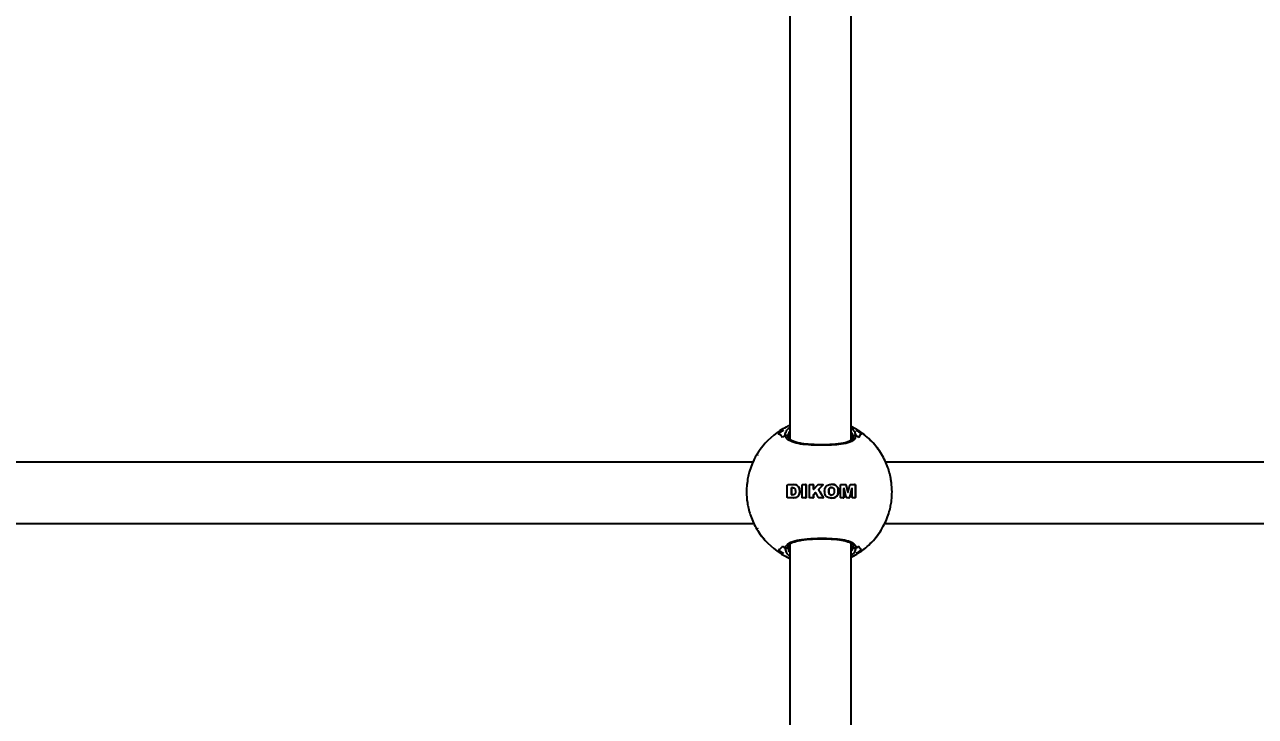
# Model space of a CAD drawing. Header units: millimetres. Extents: x -3362 to 2982, y -2844 to 2289.
# Drawn here: x -179.4 to 142.2, y -19.8 to 161 of the extents above; entities that cross this region are included whole.
import ezdxf

# ---------------------------------------------------------------- set-up
doc = ezdxf.new("R2010")
doc.units = ezdxf.units.MM
doc.layers.add('DIKOM_ОБЪЕКТ', color=7, linetype='Continuous')
doc.layers.add('DIKOM_РАЗМЕР_ЗОНА', color=7, linetype='Continuous')
doc.styles.add('style1', font='arial.ttf', dxfattribs={"width": 0.8})
doc.dimstyles.new('1-50', dxfattribs={"dimtxt": 300, "dimasz": 200, "dimexe": 100, "dimexo": 0, "dimgap": 100, "dimtad": 1, "dimdec": 0, "dimtxsty": 'style1', "dimcen": 0, "dimclrd": 7, "dimclre": 7, "dimadec": 1, "dimazin": 2, "dimtfac": 1, "dimtdec": 0, "dimtmove": 0, "dimatfit": 3, "dimfxl": 0, "dimlwd": 25, "dimlwe": 18, "dimarcsym": 0})

# ---------------------------------------------------------------- blocks, each defined once
blk = doc.blocks.new('*D1')
at = {"layer": 'Defpoints', "color": 0, "transparency": 16777216}
for p in [(-2911.71, 2288.6), (542, 2288.6), (182.22, -2211.4)]:
    blk.add_point(p, dxfattribs=at)
at = {"layer": 'DIKOM_РАЗМЕР_ЗОНА', "color": 7, "lineweight": 18, "transparency": 16777216}
for p, q in [((542, 2288.6), (-3011.71, 2288.6)), ((182.22, -2211.4), (-3011.71, -2211.4))]:
    blk.add_line(p, q, dxfattribs=at)
at = {"layer": 'DIKOM_РАЗМЕР_ЗОНА', "color": 7, "lineweight": 25, "transparency": 16777216}
blk.add_line((-2911.71, -2011.4), (-2911.71, 2088.6), dxfattribs=at)
at = {"layer": 'DIKOM_РАЗМЕР_ЗОНА', "color": 7, "transparency": 16777216}
for points in [[(-2945.05, 2088.6), (-2878.38, 2088.6), (-2911.71, 2288.6)], [(-2945.05, -2011.4), (-2878.38, -2011.4), (-2911.71, -2211.4)]]:
    blk.add_solid(points, dxfattribs=at)
at = {"layer": 'DIKOM_РАЗМЕР_ЗОНА', "color": 0, "transparency": 16777216, "insert": (-3164.89, 38.6), "char_height": 300, "attachment_point": 5, "rotation": 90, "style": 'style1'}
blk.add_mtext('4500', dxfattribs=at)

msp = doc.modelspace()

# ---------------------------------------------------------------- linework, layer by layer
at = {"layer": 'DIKOM_ОБЪЕКТ'}
for p, q in [((20.59, 325.18), (20.59, 52.54)), ((36.59, 52.35), (36.59, 325.37)), ((20.13, 53.19), (20.12, 53.38)), ((37.09, 53.06), (37.06, 53.14)), ((37.57, 54.3), (37.85, 53.53)), ((12.11, 48.62), (12.03, 48.36)), ((12.38, 49.25), (12.2, 48.96)), ((12.27, 49.11), (12.22, 48.95)), ((10.93, 46.6), (-254.41, 46.6)), ((310.93, 46.6), (45.59, 46.6)), ((19.85, 40.62), (19.95, 40.72)), ((19.85, 37.45), (19.85, 40.57)), ((19.95, 40.72), (20.06, 40.76)), ((20.06, 40.76), (20.15, 40.77)), ((20.15, 40.77), (21.49, 40.77)), ((20.96, 39.77), (20.96, 38.25)), ((20.96, 38.25), (20.96, 39.77)), ((20.96, 39.77), (20.96, 39.77)), ((21.2, 39.97), (21.2, 39.97)), ((21.21, 39.97), (21.39, 39.97)), ((21.22, 39.97), (21.22, 39.97)), ((21.49, 40.77), (22.2, 40.67)), ((22.2, 40.67), (21.49, 40.77)), ((21.8, 39.81), (21.89, 39.71)), ((22.2, 40.67), (22.35, 40.61)), ((22.35, 40.61), (22.2, 40.67)), ((22.2, 40.67), (22.2, 40.67)), ((22.35, 40.61), (22.87, 40.14)), ((22.86, 40.14), (22.35, 40.61)), ((22.35, 40.61), (22.35, 40.61)), ((23.06, 39.7), (22.86, 40.14)), ((22.86, 40.14), (22.87, 40.14)), ((22.87, 40.14), (23.06, 39.7)), ((23.01, 38.15), (23.14, 38.73)), ((23.14, 38.73), (23.02, 38.15)), ((23.06, 39.7), (23.14, 38.73)), ((23.14, 38.73), (23.06, 39.7)), ((23.06, 39.7), (23.06, 39.7)), ((23.14, 38.73), (23.14, 38.73)), ((23.77, 37.45), (23.77, 40.57)), ((23.97, 40.77), (24.67, 40.77)), ((24.87, 40.57), (24.87, 37.45)), ((24.87, 37.45), (24.87, 40.57)), ((24.87, 40.57), (24.87, 40.57)), ((25.67, 37.45), (25.67, 40.57)), ((25.87, 40.77), (26.56, 40.77)), ((26.76, 40.57), (26.76, 39.64)), ((26.76, 39.64), (26.76, 40.57)), ((26.76, 40.57), (26.76, 40.57)), ((26.76, 39.64), (26.76, 39.64)), ((26.83, 39.56), (26.84, 39.56)), ((26.9, 39.59), (27.78, 40.62)), ((28.11, 40.77), (29.15, 40.77)), ((28.17, 39.27), (28.17, 39.27)), ((28.2, 39.59), (29.21, 40.63)), ((28.2, 39.59), (28.21, 39.59)), ((29.21, 40.63), (28.21, 39.59)), ((29.21, 40.63), (29.21, 40.63)), ((30.74, 39.36), (30.74, 38.64)), ((30.74, 39.36), (30.74, 39.36)), ((30.74, 38.64), (30.74, 39.36)), ((30.74, 38.64), (30.86, 38.29)), ((30.74, 38.64), (30.74, 38.64)), ((30.87, 38.29), (30.74, 38.64)), ((30.91, 39.77), (30.91, 39.77)), ((31.18, 39.96), (31.18, 39.96)), ((31.44, 40.01), (31.44, 40.01)), ((32.12, 40.74), (31.45, 40.79)), ((32.15, 38.64), (32.03, 38.29)), ((32.12, 40.74), (32.12, 40.74)), ((32.16, 39.28), (32.15, 38.64)), ((33.16, 39.71), (33.16, 39.71)), ((33.82, 37.45), (33.82, 40.57)), ((34.02, 40.77), (35.03, 40.77)), ((34.69, 37.45), (34.69, 39.73)), ((34.69, 39.73), (34.7, 39.73)), ((34.7, 39.73), (34.7, 37.45)), ((34.72, 39.75), (34.72, 39.75)), ((35.32, 37.44), (34.75, 39.74)), ((35.72, 38.82), (35.27, 40.58)), ((35.28, 40.58), (35.73, 38.82)), ((35.72, 38.82), (35.73, 38.82)), ((35.77, 38.78), (35.77, 38.78)), ((35.82, 38.82), (36.26, 40.58)), ((36.79, 39.74), (36.21, 37.44)), ((36.21, 37.44), (36.79, 39.74)), ((36.51, 40.77), (37.51, 40.77)), ((36.79, 39.74), (36.79, 39.74)), ((36.82, 39.75), (36.81, 39.75)), ((36.84, 37.45), (36.84, 39.73)), ((37.7, 37.45), (37.7, 40.57)), ((37.7, 40.57), (37.71, 40.57)), ((37.71, 40.57), (37.71, 37.45)), ((19.86, 37.4), (19.85, 37.45)), ((20.07, 37.26), (19.94, 37.31)), ((20.15, 37.25), (20.07, 37.26)), ((21.5, 37.25), (20.15, 37.25)), ((20.96, 38.25), (20.96, 38.25)), ((21.19, 38.05), (21.19, 38.05)), ((21.59, 38.08), (21.21, 38.05)), ((21.22, 38.05), (21.22, 38.05)), ((21.63, 37.25), (21.5, 37.25)), ((21.51, 37.25), (21.63, 37.25)), ((22.16, 37.35), (21.63, 37.25)), ((21.63, 37.25), (22.15, 37.35)), ((21.63, 37.25), (21.63, 37.25)), ((22.15, 37.35), (22.16, 37.35)), ((23.01, 38.15), (23.02, 38.15)), ((24.67, 37.25), (23.97, 37.25)), ((24.87, 37.45), (24.87, 37.45)), ((26.56, 37.25), (25.87, 37.25)), ((26.76, 37.91), (26.76, 37.45)), ((26.76, 37.45), (26.76, 37.91)), ((26.76, 37.91), (26.76, 37.91)), ((26.76, 37.45), (26.76, 37.45)), ((27.19, 38.55), (26.9, 38.25)), ((26.9, 38.25), (27.19, 38.55)), ((26.9, 38.25), (26.9, 38.25)), ((27.19, 38.55), (27.19, 38.55)), ((27.29, 38.59), (27.29, 38.59)), ((27.98, 37.43), (27.42, 38.52)), ((29.21, 37.25), (28.27, 37.25)), ((29.3, 37.42), (29.3, 37.42)), ((30.86, 38.29), (30.87, 38.29)), ((31.42, 38), (31.43, 38)), ((31.46, 37.19), (32.13, 37.27)), ((32.13, 37.27), (32.13, 37.27)), ((33.13, 38.23), (33.14, 38.23)), ((34.5, 37.25), (34.02, 37.25)), ((34.69, 37.45), (34.7, 37.45)), ((35.97, 37.25), (35.57, 37.25)), ((36.21, 37.44), (36.21, 37.44)), ((37.51, 37.25), (37.03, 37.25)), ((37.7, 37.45), (37.71, 37.45)), ((-254.66, 30.6), (11.15, 30.6)), ((12.03, 29.36), (12.11, 29.1)), ((45.34, 30.6), (311.15, 30.6)), ((12.22, 28.76), (12.27, 28.61)), ((19.65, 23.08), (19.37, 24.18)), ((20.17, 24.4), (20.19, 24.31)), ((20.59, 25.18), (20.59, -247.46)), ((36.59, -247.65), (36.59, 25.37)), ((37.06, 24.57), (37.09, 24.65)), ((37.85, 24.18), (37.53, 23.36)), ((38.42, 22.85), (37.91, 22.78)), ((38.5, 23.14), (38.5, 22.86))]:
    msp.add_line(p, q, dxfattribs=at)
for centre, radius, start, end in [((28.27, 38.86), 18.99, 122.6654, 147.3703), ((28.43, 38.86), 18.67, 120.5919, 125.6266), ((28.41, 38.86), 18.67, 54.3734, 59.4081), ((28.25, 38.86), 19, 32.6309, 57.3335), ((28.62, 38.86), 17.35, 122.2282, 125.0545), ((28.56, 38.8), 17.41, 54.9553, 57.7708), ((28.27, 38.85), 19, 212.6307, 237.3324), ((28.25, 38.85), 19, 302.6687, 327.3681), ((28.38, 38.78), 18.59, 234.3625, 239.4191), ((28.66, 38.9), 17.41, 234.9436, 237.7604), ((28.53, 38.96), 17.47, 302.2403, 305.0469), ((28.45, 38.78), 18.59, 300.5809, 305.6375)]:
    msp.add_arc(centre, radius, start, end, dxfattribs=at)
for points, knots in [([(20.59, 56.2), (20.25, 56.06), (19.3, 55.67), (18.44, 55.11), (17.89, 54.76)], [0, 0, 0, 0, 0.361704, 1, 1, 1, 1]), ([(19.37, 53.53), (19.36, 53.57), (19.3, 53.94), (19.51, 54.34), (19.7, 54.69)], [0, 0, 0, 0, 0.112862, 1, 1, 1, 1]), ([(19.7, 54.69), (19.72, 54.78), (19.79, 55.1), (20.26, 55.41), (20.59, 55.63)], [0, 0, 0, 0, 0.28363, 1, 1, 1, 1]), ([(38.43, 54.88), (38.32, 54.96), (37.75, 55.36), (37.11, 55.66), (36.59, 55.9)], [0, 0, 0, 0, 0.19106, 1, 1, 1, 1]), ([(36.59, 55.41), (36.95, 55.15), (37.45, 54.78), (37.55, 54.41), (37.57, 54.3)], [0, 0, 0, 0, 0.711228, 1, 1, 1, 1]), ([(47.27, 38.86), (47.24, 39.68), (47.19, 40.85), (46.92, 42.56), (46.58, 44.01), (46.02, 45.71), (45.25, 47.44), (44.26, 49.18), (43.05, 50.86), (41.61, 52.43), (40.07, 53.81), (38.95, 54.55), (38.43, 54.88)], [0, 0, 0, 0, 0.129766, 0.183149, 0.271798, 0.364324, 0.464037, 0.568646, 0.677258, 0.789171, 0.903896, 1, 1, 1, 1]), ([(17.55, 54.04), (17.73, 53.96), (18.11, 53.8), (18.47, 53.31), (18.66, 53.06)], [0, 0, 0, 0, 0.49657, 1, 1, 1, 1]), ([(18.66, 53.06), (18.48, 53.3), (18.11, 53.79), (17.74, 53.96), (17.55, 54.04)], [0, 0, 0, 0, 0.496482, 1, 1, 1, 1]), ([(20.1, 53.22), (20.1, 53.23), (20.09, 53.3), (20.01, 53.42), (19.87, 53.55), (19.7, 53.61), (19.53, 53.61), (19.43, 53.57), (19.38, 53.54), (19.37, 53.53)], [0, 0, 0, 0, 0.031893, 0.241152, 0.444815, 0.634216, 0.810292, 0.979985, 1, 1, 1, 1]), ([(19.37, 53.53), (19.42, 53.56), (19.51, 53.6), (19.68, 53.61), (19.83, 53.57), (19.97, 53.47), (20.07, 53.33), (20.12, 53.19), (20.13, 53.09), (20.13, 53.06)], [0, 0, 0, 0, 0.145424, 0.290806, 0.434621, 0.582097, 0.738533, 0.906205, 1, 1, 1, 1]), ([(37.85, 53.53), (37.75, 53.16), (37.55, 52.39), (35.91, 51.61), (33.71, 51.21), (31.18, 51.03), (28.43, 50.98), (25.36, 51.08), (22.66, 51.4), (20.64, 52.01), (19.62, 52.77), (19.43, 53.33), (19.37, 53.53)], [0, 0, 0, 0, 0.111434, 0.22936, 0.339014, 0.410112, 0.516711, 0.623258, 0.729393, 0.834803, 0.941413, 1, 1, 1, 1]), ([(20.59, 54.62), (20.56, 54.59), (20.09, 54.19), (20.12, 53.76), (20.14, 53.37)], [0, 0, 0, 0, 0.071306, 1, 1, 1, 1]), ([(28.76, 51.14), (28.69, 51.14), (28.08, 51.13), (26.91, 51.17), (25.33, 51.26), (23.87, 51.42), (22.6, 51.65), (21.57, 51.95), (20.8, 52.32), (20.33, 52.74), (20.13, 53.01), (20.13, 53.17), (20.13, 53.2)], [0, 0, 0, 0, 0.014273, 0.137226, 0.259484, 0.380698, 0.501412, 0.620166, 0.738564, 0.856338, 0.978306, 1, 1, 1, 1]), ([(37.06, 53.03), (37.06, 52.97), (37.05, 52.79), (36.85, 52.51), (36.36, 52.14), (35.58, 51.8), (34.52, 51.53), (33.24, 51.34), (31.79, 51.21), (30.27, 51.14), (29.24, 51.14), (28.76, 51.14)], [0, 0, 0, 0, 0.050539, 0.174305, 0.287663, 0.408262, 0.528488, 0.6474, 0.76978, 0.89136, 1, 1, 1, 1]), ([(37.06, 53.14), (37.07, 53.49), (37.07, 53.89), (36.64, 54.29), (36.59, 54.34)], [0, 0, 0, 0, 0.884631, 1, 1, 1, 1]), ([(37.85, 53.53), (37.8, 53.56), (37.71, 53.6), (37.54, 53.61), (37.39, 53.57), (37.25, 53.47), (37.15, 53.33), (37.1, 53.19), (37.09, 53.09), (37.09, 53.06)], [0, 0, 0, 0, 0.145332, 0.290723, 0.434652, 0.582137, 0.738517, 0.906199, 1, 1, 1, 1]), ([(37.09, 53.06), (37.1, 53.12), (37.11, 53.25), (37.21, 53.42), (37.35, 53.55), (37.52, 53.61), (37.69, 53.61), (37.79, 53.57), (37.84, 53.54), (37.85, 53.53)], [0, 0, 0, 0, 0.177696, 0.355461, 0.528473, 0.689368, 0.838835, 0.983091, 1, 1, 1, 1]), ([(38.56, 53.06), (38.68, 53.3), (38.92, 53.79), (39.16, 53.96), (39.28, 54.04)], [0, 0, 0, 0, 0.496482, 1, 1, 1, 1]), ([(39.28, 54.04), (39.16, 53.96), (38.92, 53.8), (38.68, 53.31), (38.56, 53.06)], [0, 0, 0, 0, 0.49657, 1, 1, 1, 1]), ([(12.2, 48.96), (11.97, 48.6), (11.34, 47.63), (10.59, 45.96), (9.98, 44.16), (9.63, 42.76), (9.52, 42), (9.48, 41.75)], [0, 0, 0, 0, 0.164442, 0.445198, 0.703329, 0.900364, 1, 1, 1, 1]), ([(9.53, 41.74), (9.46, 41.42), (9.27, 40.52), (9.24, 38.54), (9.29, 36.76), (9.51, 35.83), (9.53, 35.73)], [0, 0, 0, 0, 0.172979, 0.481715, 0.944279, 1, 1, 1, 1]), ([(19.85, 40.57), (19.85, 40.58), (19.85, 40.6), (19.85, 40.61), (19.85, 40.62)], [0, 0, 0, 0, 0.536755, 1, 1, 1, 1]), ([(21.21, 39.97), (21.17, 39.97), (21.1, 39.97), (21.03, 39.91), (20.98, 39.84), (20.96, 39.8), (20.96, 39.77)], [0, 0, 0, 0, 0.32371, 0.603377, 0.807559, 1, 1, 1, 1]), ([(20.96, 39.77), (20.97, 39.8), (20.98, 39.84), (21.02, 39.9), (21.08, 39.95), (21.15, 39.97), (21.19, 39.97), (21.21, 39.97)], [0, 0, 0, 0, 0.193598, 0.386621, 0.591801, 0.825375, 1, 1, 1, 1]), ([(21.39, 39.97), (21.49, 39.95), (21.64, 39.92), (21.76, 39.84), (21.8, 39.81)], [0, 0, 0, 0, 0.70916, 1, 1, 1, 1]), ([(21.89, 39.71), (21.93, 39.64), (21.98, 39.55), (22, 39.45), (22, 39.43)], [0, 0, 0, 0, 0.78601, 1, 1, 1, 1]), ([(22, 39.43), (22.02, 39.17), (22.05, 38.85), (22, 38.55), (21.99, 38.5)], [0, 0, 0, 0, 0.82795, 1, 1, 1, 1]), ([(23.77, 40.57), (23.77, 40.59), (23.78, 40.64), (23.81, 40.69), (23.86, 40.74), (23.92, 40.76), (23.96, 40.77), (23.97, 40.77)], [0, 0, 0, 0, 0.210795, 0.4216, 0.633184, 0.854192, 1, 1, 1, 1]), ([(24.87, 40.57), (24.86, 40.59), (24.86, 40.64), (24.82, 40.7), (24.76, 40.75), (24.71, 40.77), (24.67, 40.77), (24.66, 40.77)], [0, 0, 0, 0, 0.219399, 0.438667, 0.666464, 0.90386, 1, 1, 1, 1]), ([(24.67, 40.77), (24.69, 40.77), (24.74, 40.76), (24.81, 40.72), (24.85, 40.66), (24.87, 40.6), (24.87, 40.58), (24.87, 40.57)], [0, 0, 0, 0, 0.241162, 0.481971, 0.722291, 0.953796, 1, 1, 1, 1]), ([(25.67, 40.57), (25.67, 40.59), (25.67, 40.64), (25.71, 40.7), (25.75, 40.74), (25.81, 40.77), (25.85, 40.77), (25.87, 40.77)], [0, 0, 0, 0, 0.207845, 0.416015, 0.622503, 0.831097, 1, 1, 1, 1]), ([(26.56, 40.77), (26.58, 40.77), (26.63, 40.76), (26.69, 40.72), (26.74, 40.67), (26.76, 40.61), (26.76, 40.58), (26.76, 40.57)], [0, 0, 0, 0, 0.229046, 0.457911, 0.688228, 0.917247, 1, 1, 1, 1]), ([(26.76, 40.57), (26.76, 40.59), (26.75, 40.64), (26.71, 40.7), (26.65, 40.75), (26.6, 40.77), (26.57, 40.77), (26.56, 40.77)], [0, 0, 0, 0, 0.224388, 0.448663, 0.676062, 0.906253, 1, 1, 1, 1]), ([(26.76, 39.64), (26.77, 39.63), (26.77, 39.62), (26.78, 39.59), (26.79, 39.58), (26.82, 39.56), (26.84, 39.56), (26.87, 39.57), (26.88, 39.58), (26.89, 39.59), (26.9, 39.59)], [0, 0, 0, 0, 0.130932, 0.26179, 0.394537, 0.527876, 0.662758, 0.79739, 0.931252, 1, 1, 1, 1]), ([(26.83, 39.56), (26.83, 39.56), (26.82, 39.56), (26.8, 39.57), (26.78, 39.58), (26.77, 39.6), (26.76, 39.62), (26.76, 39.64), (26.76, 39.64)], [0, 0, 0, 0, 0.053813, 0.263313, 0.473937, 0.68415, 0.89235, 1, 1, 1, 1]), ([(27.78, 40.62), (27.82, 40.65), (27.9, 40.72), (28.02, 40.76), (28.09, 40.77), (28.11, 40.77)], [0, 0, 0, 0, 0.427664, 0.855237, 1, 1, 1, 1]), ([(28.17, 39.27), (28.16, 39.3), (28.13, 39.36), (28.13, 39.45), (28.16, 39.53), (28.19, 39.57), (28.2, 39.59)], [0, 0, 0, 0, 0.274156, 0.548396, 0.822467, 1, 1, 1, 1]), ([(28.21, 39.59), (28.19, 39.56), (28.15, 39.51), (28.13, 39.42), (28.14, 39.34), (28.16, 39.29), (28.17, 39.27)], [0, 0, 0, 0, 0.273565, 0.546937, 0.820653, 1, 1, 1, 1]), ([(28.17, 39.27), (28.36, 38.97), (28.74, 38.35), (29.12, 37.73), (29.3, 37.42)], [0, 0, 0, 0, 0.498613, 1, 1, 1, 1]), ([(29.3, 37.42), (29.11, 37.73), (28.74, 38.35), (28.36, 38.96), (28.17, 39.27)], [0, 0, 0, 0, 0.498624, 1, 1, 1, 1]), ([(29.15, 40.77), (29.16, 40.77), (29.18, 40.77), (29.2, 40.75), (29.22, 40.73), (29.23, 40.7), (29.24, 40.67), (29.23, 40.65), (29.22, 40.63), (29.21, 40.63)], [0, 0, 0, 0, 0.147035, 0.294418, 0.441667, 0.590291, 0.739832, 0.889936, 1, 1, 1, 1]), ([(29.21, 40.63), (29.21, 40.63), (29.23, 40.65), (29.23, 40.68), (29.23, 40.71), (29.22, 40.74), (29.19, 40.76), (29.17, 40.77), (29.15, 40.77), (29.15, 40.77)], [0, 0, 0, 0, 0.149024, 0.298654, 0.448431, 0.598717, 0.747911, 0.896216, 1, 1, 1, 1]), ([(29.72, 38.34), (29.68, 38.69), (29.62, 39.15), (29.7, 39.59), (29.72, 39.69)], [0, 0, 0, 0, 0.776361, 1, 1, 1, 1]), ([(29.72, 39.69), (29.78, 39.85), (29.91, 40.17), (30.26, 40.53), (30.54, 40.65), (30.68, 40.71)], [0, 0, 0, 0, 0.356973, 0.695153, 1, 1, 1, 1]), ([(30.68, 40.71), (30.99, 40.77), (31.48, 40.87), (31.95, 40.78), (32.12, 40.74)], [0, 0, 0, 0, 0.646386, 1, 1, 1, 1]), ([(30.91, 39.77), (30.86, 39.69), (30.78, 39.56), (30.75, 39.41), (30.74, 39.36)], [0, 0, 0, 0, 0.667172, 1, 1, 1, 1]), ([(30.74, 39.36), (30.77, 39.46), (30.8, 39.61), (30.89, 39.73), (30.91, 39.77)], [0, 0, 0, 0, 0.66713, 1, 1, 1, 1]), ([(31.18, 39.96), (31.11, 39.93), (31.01, 39.88), (30.93, 39.8), (30.91, 39.77)], [0, 0, 0, 0, 0.699076, 1, 1, 1, 1]), ([(30.91, 39.77), (30.97, 39.83), (31.05, 39.91), (31.15, 39.95), (31.18, 39.96)], [0, 0, 0, 0, 0.698839, 1, 1, 1, 1]), ([(31.44, 40), (31.41, 40), (31.32, 40.01), (31.24, 39.98), (31.18, 39.96)], [0, 0, 0, 0, 0.328812, 1, 1, 1, 1]), ([(31.18, 39.96), (31.26, 39.99), (31.4, 40.03), (31.54, 40), (31.6, 39.99)], [0, 0, 0, 0, 0.581659, 1, 1, 1, 1]), ([(31.6, 39.99), (31.69, 39.96), (31.83, 39.91), (31.94, 39.81), (31.98, 39.78)], [0, 0, 0, 0, 0.662476, 1, 1, 1, 1]), ([(31.98, 39.78), (32.03, 39.69), (32.13, 39.54), (32.15, 39.36), (32.16, 39.28)], [0, 0, 0, 0, 0.549128, 1, 1, 1, 1]), ([(32.12, 40.74), (32.28, 40.68), (32.6, 40.55), (32.97, 40.18), (33.1, 39.86), (33.16, 39.71)], [0, 0, 0, 0, 0.338137, 0.676336, 1, 1, 1, 1]), ([(33.16, 39.71), (33.1, 39.87), (32.97, 40.18), (32.59, 40.55), (32.28, 40.68), (32.12, 40.74)], [0, 0, 0, 0, 0.330509, 0.660941, 1, 1, 1, 1]), ([(33.13, 38.23), (33.19, 38.59), (33.27, 39.09), (33.18, 39.57), (33.16, 39.71)], [0, 0, 0, 0, 0.724739, 1, 1, 1, 1]), ([(33.16, 39.71), (33.21, 39.35), (33.27, 38.85), (33.17, 38.37), (33.14, 38.23)], [0, 0, 0, 0, 0.724328, 1, 1, 1, 1]), ([(33.82, 40.57), (33.82, 40.59), (33.82, 40.63), (33.85, 40.69), (33.89, 40.74), (33.95, 40.77), (33.99, 40.77), (34.02, 40.77)], [0, 0, 0, 0, 0.190852, 0.381589, 0.58069, 0.790963, 1, 1, 1, 1]), ([(34.69, 39.73), (34.69, 39.73), (34.7, 39.74), (34.7, 39.75), (34.71, 39.75), (34.71, 39.75), (34.72, 39.75), (34.72, 39.75)], [0, 0, 0, 0, 0.226629, 0.453961, 0.69447, 0.949456, 1, 1, 1, 1]), ([(34.75, 39.74), (34.74, 39.74), (34.74, 39.75), (34.73, 39.75), (34.73, 39.75), (34.72, 39.75), (34.71, 39.75), (34.7, 39.74), (34.7, 39.74), (34.7, 39.73), (34.7, 39.73)], [0, 0, 0, 0, 0.125361, 0.248839, 0.379589, 0.519644, 0.664849, 0.811758, 0.948376, 1, 1, 1, 1]), ([(35.03, 40.77), (35.06, 40.77), (35.12, 40.76), (35.2, 40.71), (35.26, 40.64), (35.27, 40.59), (35.28, 40.58)], [0, 0, 0, 0, 0.285079, 0.570693, 0.836757, 1, 1, 1, 1]), ([(35.77, 38.78), (35.77, 38.78), (35.76, 38.78), (35.75, 38.79), (35.73, 38.8), (35.72, 38.81), (35.72, 38.82), (35.72, 38.82)], [0, 0, 0, 0, 0.01937, 0.319159, 0.618191, 0.89508, 1, 1, 1, 1]), ([(35.73, 38.82), (35.73, 38.82), (35.73, 38.8), (35.74, 38.79), (35.76, 38.78), (35.78, 38.78), (35.79, 38.79), (35.81, 38.8), (35.82, 38.81), (35.82, 38.82), (35.82, 38.82)], [0, 0, 0, 0, 0.120302, 0.241332, 0.369741, 0.510687, 0.660648, 0.810032, 0.947787, 1, 1, 1, 1]), ([(36.26, 40.58), (36.28, 40.61), (36.31, 40.67), (36.38, 40.73), (36.45, 40.76), (36.5, 40.77), (36.51, 40.77)], [0, 0, 0, 0, 0.289643, 0.578406, 0.898345, 1, 1, 1, 1]), ([(36.84, 39.73), (36.84, 39.73), (36.84, 39.74), (36.83, 39.75), (36.83, 39.75), (36.82, 39.75), (36.81, 39.75), (36.8, 39.75), (36.79, 39.74), (36.79, 39.74), (36.79, 39.74)], [0, 0, 0, 0, 0.113729, 0.227702, 0.348102, 0.485867, 0.640481, 0.805585, 0.964667, 1, 1, 1, 1]), ([(36.79, 39.74), (36.79, 39.74), (36.79, 39.75), (36.8, 39.75), (36.81, 39.75), (36.81, 39.75), (36.81, 39.75)], [0, 0, 0, 0, 0.296173, 0.590409, 0.919466, 1, 1, 1, 1]), ([(37.7, 40.57), (37.7, 40.59), (37.69, 40.63), (37.66, 40.68), (37.62, 40.73), (37.57, 40.76), (37.53, 40.77), (37.5, 40.77)], [0, 0, 0, 0, 0.180163, 0.359961, 0.545101, 0.754395, 1, 1, 1, 1]), ([(37.51, 40.77), (37.54, 40.77), (37.59, 40.76), (37.65, 40.71), (37.69, 40.65), (37.7, 40.6), (37.7, 40.57), (37.71, 40.57)], [0, 0, 0, 0, 0.322334, 0.547404, 0.773833, 0.968939, 1, 1, 1, 1]), ([(38.43, 22.84), (38.6, 22.93), (39.43, 23.42), (40.77, 24.51), (42.42, 26.11), (43.84, 27.89), (45.02, 29.8), (45.92, 31.74), (46.54, 33.55), (46.92, 35.17), (47.2, 36.89), (47.24, 38.11), (47.27, 38.86)], [0, 0, 0, 0, 0.030462, 0.151108, 0.271212, 0.390419, 0.508026, 0.622279, 0.727318, 0.807501, 0.883349, 1, 1, 1, 1]), ([(9.52, 35.72), (9.53, 35.61), (9.64, 34.94), (9.94, 33.7), (10.5, 32), (11.23, 30.32), (11.87, 29.26), (12.18, 28.74)], [0, 0, 0, 0, 0.046697, 0.27164, 0.506407, 0.759423, 1, 1, 1, 1]), ([(19.94, 37.31), (19.92, 37.32), (19.89, 37.34), (19.87, 37.38), (19.86, 37.4)], [0, 0, 0, 0, 0.555502, 1, 1, 1, 1]), ([(20.96, 38.25), (20.96, 38.22), (20.97, 38.18), (21.01, 38.12), (21.07, 38.08), (21.13, 38.05), (21.17, 38.05), (21.19, 38.05)], [0, 0, 0, 0, 0.195134, 0.389533, 0.596443, 0.832212, 1, 1, 1, 1]), ([(21.21, 38.05), (21.18, 38.05), (21.11, 38.05), (21.03, 38.1), (20.98, 38.16), (20.97, 38.21), (20.96, 38.24), (20.96, 38.25)], [0, 0, 0, 0, 0.309834, 0.579089, 0.779573, 0.961002, 1, 1, 1, 1]), ([(21.88, 38.26), (21.83, 38.21), (21.74, 38.13), (21.63, 38.09), (21.59, 38.08)], [0, 0, 0, 0, 0.617385, 1, 1, 1, 1]), ([(21.99, 38.5), (21.97, 38.44), (21.95, 38.35), (21.9, 38.28), (21.88, 38.26)], [0, 0, 0, 0, 0.688519, 1, 1, 1, 1]), ([(22.15, 37.35), (22.33, 37.43), (22.68, 37.61), (22.9, 37.97), (23.01, 38.15)], [0, 0, 0, 0, 0.489754, 1, 1, 1, 1]), ([(23.02, 38.15), (22.92, 37.99), (22.73, 37.68), (22.39, 37.45), (22.2, 37.36), (22.16, 37.35)], [0, 0, 0, 0, 0.44543, 0.889273, 1, 1, 1, 1]), ([(23.97, 37.25), (23.95, 37.25), (23.9, 37.25), (23.84, 37.29), (23.8, 37.34), (23.77, 37.4), (23.77, 37.43), (23.77, 37.45)], [0, 0, 0, 0, 0.22034, 0.441103, 0.651333, 0.847987, 1, 1, 1, 1]), ([(24.87, 37.45), (24.87, 37.43), (24.86, 37.38), (24.83, 37.32), (24.78, 37.28), (24.72, 37.25), (24.69, 37.25), (24.67, 37.25)], [0, 0, 0, 0, 0.206416, 0.412415, 0.625759, 0.848857, 1, 1, 1, 1]), ([(24.67, 37.25), (24.69, 37.25), (24.74, 37.26), (24.8, 37.29), (24.85, 37.35), (24.87, 37.4), (24.87, 37.44), (24.87, 37.45)], [0, 0, 0, 0, 0.228815, 0.457712, 0.685404, 0.905042, 1, 1, 1, 1]), ([(25.87, 37.25), (25.85, 37.25), (25.8, 37.25), (25.74, 37.28), (25.7, 37.33), (25.67, 37.39), (25.67, 37.43), (25.67, 37.45)], [0, 0, 0, 0, 0.208593, 0.417204, 0.621486, 0.820833, 1, 1, 1, 1]), ([(26.76, 37.45), (26.76, 37.43), (26.76, 37.38), (26.72, 37.32), (26.67, 37.28), (26.62, 37.25), (26.58, 37.25), (26.56, 37.25)], [0, 0, 0, 0, 0.209349, 0.418343, 0.630383, 0.8456, 1, 1, 1, 1]), ([(26.56, 37.25), (26.58, 37.25), (26.63, 37.26), (26.69, 37.29), (26.73, 37.34), (26.76, 37.4), (26.76, 37.43), (26.76, 37.45)], [0, 0, 0, 0, 0.214849, 0.42971, 0.645781, 0.860432, 1, 1, 1, 1]), ([(26.9, 38.25), (26.87, 38.21), (26.8, 38.13), (26.77, 38.01), (26.76, 37.93), (26.76, 37.91)], [0, 0, 0, 0, 0.405023, 0.809848, 1, 1, 1, 1]), ([(26.76, 37.91), (26.76, 37.96), (26.77, 38.06), (26.83, 38.18), (26.88, 38.23), (26.9, 38.25)], [0, 0, 0, 0, 0.400841, 0.801678, 1, 1, 1, 1]), ([(27.42, 38.52), (27.41, 38.53), (27.39, 38.56), (27.35, 38.58), (27.3, 38.6), (27.25, 38.59), (27.22, 38.57), (27.2, 38.56), (27.19, 38.55)], [0, 0, 0, 0, 0.179988, 0.359914, 0.540863, 0.723386, 0.906539, 1, 1, 1, 1]), ([(27.19, 38.55), (27.2, 38.56), (27.23, 38.58), (27.26, 38.59), (27.29, 38.59), (27.29, 38.59)], [0, 0, 0, 0, 0.431018, 0.863031, 1, 1, 1, 1]), ([(28.27, 37.25), (28.23, 37.26), (28.15, 37.27), (28.05, 37.33), (28, 37.39), (27.98, 37.43)], [0, 0, 0, 0, 0.330778, 0.661392, 1, 1, 1, 1]), ([(29.2, 37.25), (29.22, 37.25), (29.24, 37.26), (29.28, 37.28), (29.3, 37.31), (29.31, 37.35), (29.31, 37.39), (29.3, 37.41), (29.3, 37.42)], [0, 0, 0, 0, 0.171578, 0.343391, 0.515175, 0.687896, 0.861288, 1, 1, 1, 1]), ([(29.3, 37.42), (29.31, 37.41), (29.32, 37.38), (29.32, 37.34), (29.3, 37.3), (29.27, 37.27), (29.24, 37.26), (29.22, 37.25), (29.21, 37.25)], [0, 0, 0, 0, 0.173544, 0.34754, 0.521373, 0.694774, 0.867523, 1, 1, 1, 1]), ([(30.58, 37.34), (30.44, 37.41), (30.16, 37.55), (29.86, 37.9), (29.77, 38.2), (29.72, 38.34)], [0, 0, 0, 0, 0.337021, 0.674134, 1, 1, 1, 1]), ([(32.13, 37.27), (31.89, 37.23), (31.37, 37.12), (30.85, 37.27), (30.58, 37.34)], [0, 0, 0, 0, 0.468637, 1, 1, 1, 1]), ([(30.86, 38.29), (30.91, 38.24), (31.01, 38.12), (31.21, 38.01), (31.36, 38), (31.42, 38)], [0, 0, 0, 0, 0.346881, 0.693692, 1, 1, 1, 1]), ([(31.49, 38), (31.41, 38), (31.26, 38), (31.04, 38.1), (30.92, 38.22), (30.87, 38.29), (30.87, 38.29)], [0, 0, 0, 0, 0.320706, 0.641466, 0.96102, 1, 1, 1, 1]), ([(32.03, 38.29), (31.98, 38.23), (31.89, 38.12), (31.69, 38.02), (31.55, 38.01), (31.49, 38)], [0, 0, 0, 0, 0.348098, 0.69627, 1, 1, 1, 1]), ([(33.14, 38.23), (33.06, 38.07), (32.89, 37.74), (32.51, 37.43), (32.24, 37.32), (32.13, 37.27)], [0, 0, 0, 0, 0.378615, 0.757067, 1, 1, 1, 1]), ([(32.13, 37.27), (32.3, 37.35), (32.63, 37.5), (32.97, 37.87), (33.09, 38.13), (33.13, 38.23)], [0, 0, 0, 0, 0.385596, 0.771302, 1, 1, 1, 1]), ([(34.02, 37.25), (33.99, 37.25), (33.95, 37.26), (33.89, 37.29), (33.84, 37.35), (33.82, 37.4), (33.82, 37.44), (33.82, 37.45)], [0, 0, 0, 0, 0.228474, 0.456967, 0.683532, 0.900239, 1, 1, 1, 1]), ([(34.49, 37.25), (34.52, 37.25), (34.56, 37.25), (34.62, 37.28), (34.66, 37.33), (34.69, 37.39), (34.69, 37.43), (34.69, 37.45)], [0, 0, 0, 0, 0.217267, 0.434656, 0.640693, 0.831437, 1, 1, 1, 1]), ([(34.7, 37.45), (34.69, 37.43), (34.69, 37.39), (34.67, 37.33), (34.63, 37.29), (34.58, 37.26), (34.53, 37.25), (34.5, 37.25), (34.5, 37.25)], [0, 0, 0, 0, 0.18187, 0.363609, 0.54548, 0.735031, 0.937682, 1, 1, 1, 1]), ([(35.57, 37.25), (35.54, 37.25), (35.48, 37.26), (35.4, 37.31), (35.34, 37.38), (35.33, 37.43), (35.32, 37.44)], [0, 0, 0, 0, 0.283999, 0.56806, 0.844261, 1, 1, 1, 1]), ([(35.96, 37.25), (35.99, 37.25), (36.05, 37.26), (36.13, 37.31), (36.19, 37.37), (36.2, 37.42), (36.21, 37.44)], [0, 0, 0, 0, 0.28207, 0.564638, 0.822631, 1, 1, 1, 1]), ([(36.21, 37.44), (36.2, 37.42), (36.19, 37.37), (36.14, 37.31), (36.07, 37.27), (36.01, 37.25), (35.98, 37.25), (35.97, 37.25)], [0, 0, 0, 0, 0.216929, 0.433091, 0.660083, 0.912397, 1, 1, 1, 1]), ([(37.03, 37.25), (37, 37.26), (36.95, 37.27), (36.88, 37.32), (36.85, 37.39), (36.84, 37.43), (36.84, 37.45)], [0, 0, 0, 0, 0.321012, 0.609213, 0.826661, 1, 1, 1, 1]), ([(37.71, 37.45), (37.7, 37.43), (37.7, 37.39), (37.68, 37.34), (37.64, 37.3), (37.59, 37.26), (37.54, 37.25), (37.52, 37.25), (37.51, 37.25)], [0, 0, 0, 0, 0.169277, 0.338164, 0.511553, 0.706718, 0.934125, 1, 1, 1, 1]), ([(37.51, 37.25), (37.53, 37.25), (37.58, 37.26), (37.65, 37.3), (37.69, 37.36), (37.7, 37.41), (37.7, 37.44), (37.7, 37.45)], [0, 0, 0, 0, 0.300941, 0.521281, 0.742942, 0.931182, 1, 1, 1, 1]), ([(12.18, 28.74), (12.21, 28.69), (12.58, 28.03), (13.18, 27.22), (13.81, 26.54), (13.97, 26.36)], [0, 0, 0, 0, 0.062749, 0.758348, 1, 1, 1, 1]), ([(19.37, 24.18), (19.38, 24.24), (19.49, 24.72), (20.21, 25.51), (22.27, 26.24), (24.71, 26.57), (27.37, 26.71), (30.15, 26.73), (33.1, 26.58), (35.54, 26.2), (37.2, 25.52), (37.8, 24.77), (37.84, 24.29), (37.85, 24.18)], [0, 0, 0, 0, 0.01618, 0.139895, 0.255657, 0.36406, 0.435114, 0.541735, 0.648231, 0.754187, 0.859595, 0.967105, 1, 1, 1, 1]), ([(20.2, 24.68), (20.23, 24.75), (20.29, 24.95), (20.68, 25.3), (21.35, 25.67), (22.31, 25.99), (23.51, 26.24), (24.92, 26.42), (26.47, 26.52), (27.57, 26.57), (28.14, 26.57), (28.16, 26.57)], [0, 0, 0, 0, 0.077583, 0.206862, 0.330325, 0.461858, 0.594337, 0.726336, 0.861281, 0.995181, 1, 1, 1, 1]), ([(28.16, 26.57), (28.69, 26.57), (29.78, 26.58), (31.37, 26.53), (32.88, 26.42), (34.22, 26.24), (35.34, 25.99), (36.19, 25.66), (36.76, 25.3), (37.03, 24.91), (37.13, 24.7), (37.09, 24.55), (37.09, 24.55)], [0, 0, 0, 0, 0.108838, 0.222122, 0.334392, 0.445412, 0.555649, 0.663691, 0.771983, 0.880325, 0.998514, 1, 1, 1, 1]), ([(18.66, 24.65), (18.48, 24.41), (18.11, 23.92), (17.74, 23.75), (17.55, 23.67)], [0, 0, 0, 0, 0.496486, 1, 1, 1, 1]), ([(18.66, 24.65), (18.48, 24.41), (18.11, 23.92), (17.74, 23.75), (17.55, 23.67)], [0, 0, 0, 0, 0.496486, 1, 1, 1, 1]), ([(17.89, 22.96), (18.07, 22.84), (18.86, 22.28), (19.77, 21.79), (20.54, 21.5), (20.59, 21.48)], [0, 0, 0, 0, 0.204626, 0.943969, 1, 1, 1, 1]), ([(19.37, 24.18), (19.42, 24.16), (19.51, 24.11), (19.68, 24.1), (19.83, 24.15), (19.97, 24.24), (20.07, 24.38), (20.12, 24.53), (20.13, 24.62), (20.13, 24.65)], [0, 0, 0, 0, 0.145414, 0.290786, 0.434591, 0.58212, 0.738545, 0.906103, 1, 1, 1, 1]), ([(20.13, 24.65), (20.12, 24.59), (20.11, 24.46), (20.01, 24.29), (19.87, 24.16), (19.7, 24.1), (19.53, 24.11), (19.43, 24.15), (19.38, 24.18), (19.37, 24.18)], [0, 0, 0, 0, 0.17768, 0.355526, 0.528451, 0.689333, 0.838896, 0.982999, 1, 1, 1, 1]), ([(20.59, 22.05), (20.21, 22.32), (19.73, 22.66), (19.66, 23.01), (19.65, 23.08)], [0, 0, 0, 0, 0.795828, 1, 1, 1, 1]), ([(20.11, 24.37), (20.1, 24.39), (20.09, 24.45), (20.12, 24.5), (20.14, 24.52)], [0, 0, 0, 0, 0.451624, 1, 1, 1, 1]), ([(20.19, 24.31), (20.15, 23.97), (20.11, 23.58), (20.53, 23.18), (20.59, 23.13)], [0, 0, 0, 0, 0.85449, 1, 1, 1, 1]), ([(36.59, 23.35), (36.62, 23.38), (37.08, 23.78), (37.07, 24.19), (37.06, 24.57)], [0, 0, 0, 0, 0.065531, 1, 1, 1, 1]), ([(37.53, 23.36), (37.51, 23.24), (37.42, 22.9), (36.92, 22.55), (36.59, 22.33)], [0, 0, 0, 0, 0.340173, 1, 1, 1, 1]), ([(36.59, 21.8), (36.71, 21.85), (37.36, 22.12), (37.95, 22.52), (38.43, 22.84)], [0, 0, 0, 0, 0.180728, 1, 1, 1, 1]), ([(37.09, 24.65), (37.1, 24.59), (37.11, 24.46), (37.21, 24.29), (37.35, 24.16), (37.52, 24.1), (37.69, 24.11), (37.79, 24.15), (37.84, 24.18), (37.85, 24.18)], [0, 0, 0, 0, 0.177698, 0.355562, 0.528504, 0.689402, 0.838871, 0.983091, 1, 1, 1, 1]), ([(37.85, 24.18), (37.8, 24.16), (37.71, 24.11), (37.54, 24.1), (37.39, 24.15), (37.25, 24.24), (37.15, 24.38), (37.1, 24.53), (37.09, 24.62), (37.09, 24.65)], [0, 0, 0, 0, 0.145322, 0.290704, 0.434622, 0.58216, 0.738529, 0.906097, 1, 1, 1, 1]), ([(39.28, 23.67), (39.16, 23.75), (38.92, 23.92), (38.68, 24.41), (38.56, 24.65)], [0, 0, 0, 0, 0.49657, 1, 1, 1, 1]), ([(39.28, 23.67), (39.16, 23.75), (38.92, 23.92), (38.68, 24.41), (38.56, 24.65)], [0, 0, 0, 0, 0.49657, 1, 1, 1, 1])]:
    msp.add_open_spline(points, degree=3, knots=knots, dxfattribs=at)

# ---------------------------------------------------------------- dimensions: what is measured, and where the dimension line sits
at = {"layer": 'DIKOM_РАЗМЕР_ЗОНА'}
dim = msp.add_linear_dim(base=(-2911.71, 2288.6), p1=(182.22, -2211.4), p2=(542, 2288.6), angle=90, dimstyle='1-50', dxfattribs=at)
dim.commit()
dim.dimension.update_dxf_attribs({"geometry": '*D1', "text_midpoint": (-2911.71, 38.6), "dimtype": 160})

doc.saveas('drawing.dxf')
